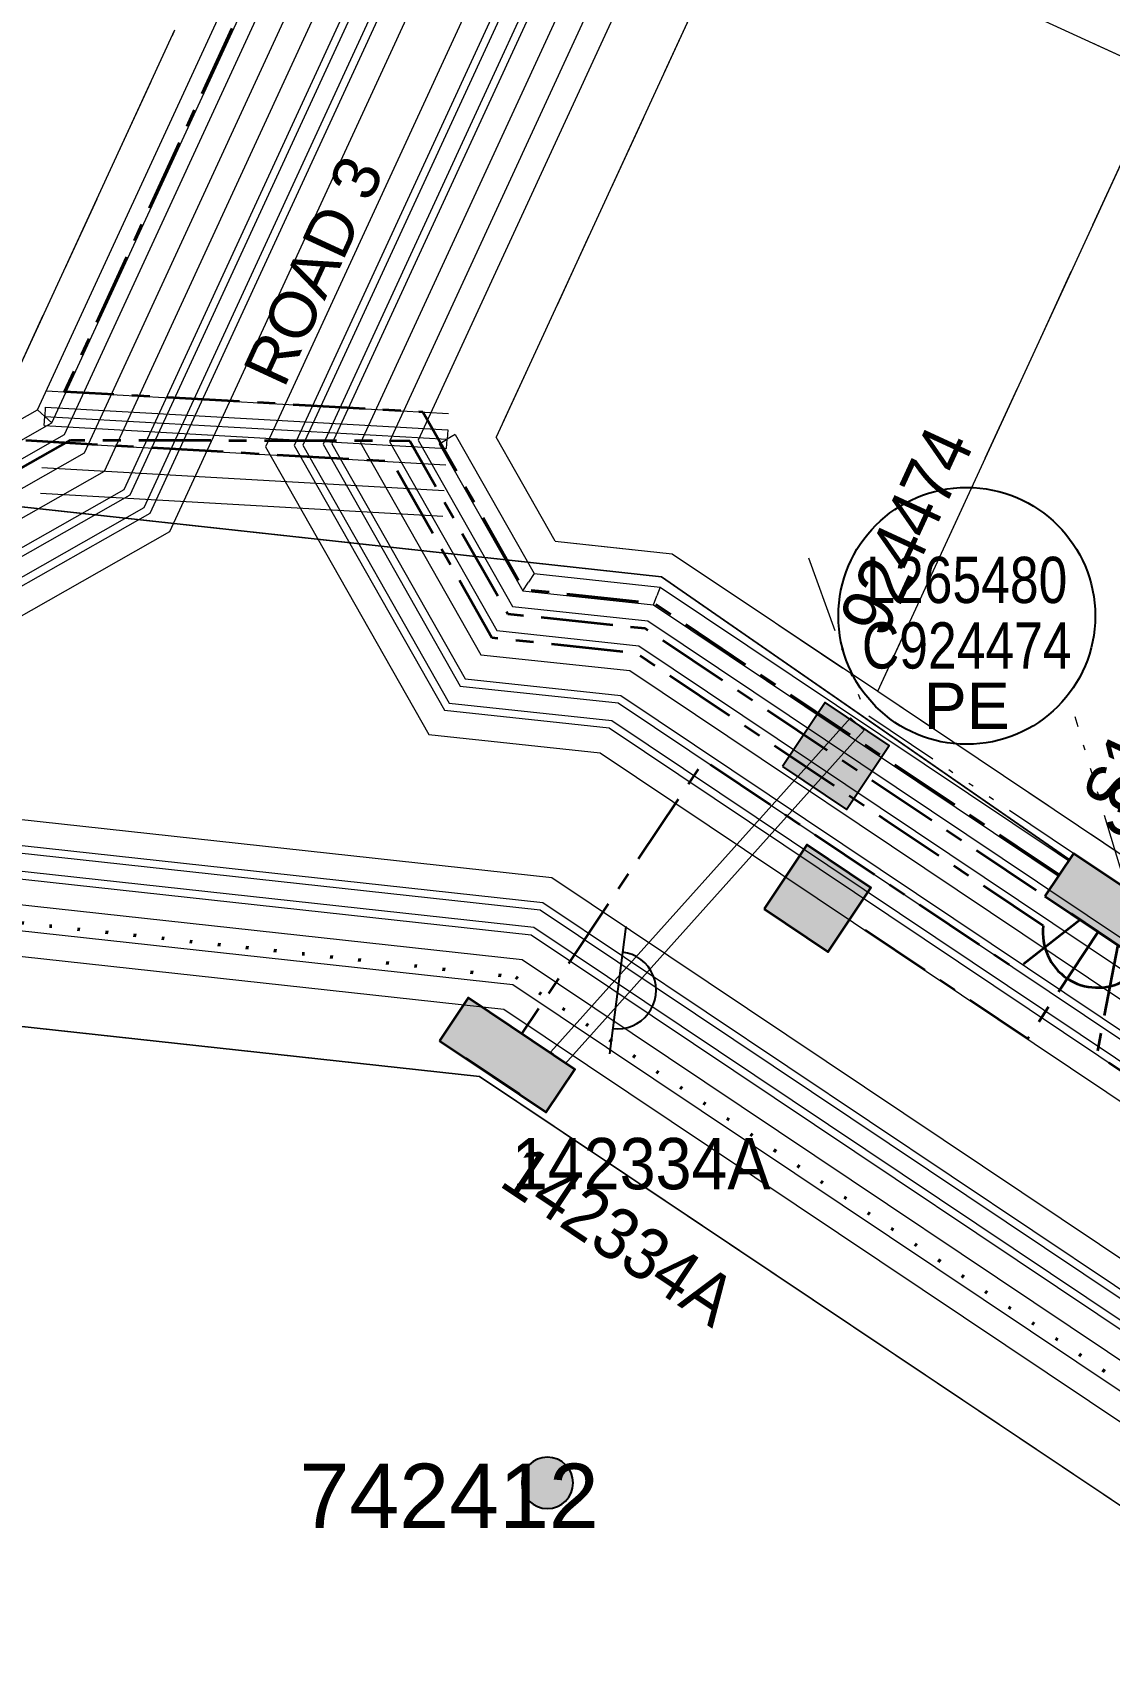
# Model space of a CAD drawing. Header units: metres. Extents: x 0 to 307451, y 0 to 6277344.
# Drawn here: x 305553.9 to 305595.9, y 6275012 to 6275075.2 of the extents above; entities that cross this region are included whole.
import ezdxf
from ezdxf import colors
from ezdxf.entities.mleader import LeaderData, LeaderLine
from ezdxf.enums import TextEntityAlignment as Align
from ezdxf.math import Vec2, Vec3

# ---------------------------------------------------------------- set-up
doc = ezdxf.new("R2010")
doc.units = ezdxf.units.M
for name, pattern in [('Cable Exist UG', [7, 4, -1, 1, -1]), ('Cable Remove', [1, 0, -1]), ('Dash', [5, 3, -2]), ('PHANTOMX2', [6.6, 3, -0.75, 0.2, -0.75, 0.2, -0.75, 0.2, -0.75])]:
    doc.linetypes.add(name, pattern=pattern)
doc.layers.get('0').update_dxf_attribs({"color": 6})
for name, color, linetype, lineweight in [('_User Miscellaneous1', 30, 'Continuous', 13), ('_User Miscellaneous2', 31, 'Continuous', 13), ('_User_HV_Exist', 1, 'Continuous', 35), ('_User_LV_Exist', 5, 'Continuous', 35), ('_User_SL_Exist', 4, 'Continuous', 35), ('Cadastre Developer_SP_NEW', 92, 'Continuous', 15), ('Cadastre Land Parcels_SP_EXT', 118, 'Continuous', 15), ('Cadastre Roads_SP_EXT', 218, 'Continuous', 15)]:
    doc.layers.add(name, color=color, linetype=linetype, lineweight=lineweight)
doc.layers.add('_User Miscellaneous10', color=252, linetype='Continuous', lineweight=13, plot=False, transparency=0.75)
for name, color, linetype in [('Equip_SP_HV_EXT', 7, 'Continuous'), ('Equip_SP_SL_EXT', 7, 'Continuous'), ('Equip_SP_SL_NEW', 2, 'Continuous'), ('Notes_SL_MISC', 4, 'Continuous'), ('SupportsOH_SP_TR_HV_LV_SL_EXT', 7, 'Continuous'), ('SupportsUG_SP_LV_EXT', 7, 'Continuous')]:
    doc.layers.add(name, color=color, linetype=linetype)
doc.layers.add('Features_HIDE', color=1, linetype='Continuous', plot=False)
doc.layers.get('Features_HIDE').off()
doc.styles.add('POLE_LABEL', font='arial.ttf', dxfattribs={"height": 2})
doc.styles.get("Standard").update_dxf_attribs({"font": 'arial.ttf'})

# ---------------------------------------------------------------- blocks, each defined once
blk = doc.blocks.new('POLE_EXT')
blk.add_hatch(color=256).paths.add_polyline_path([(-1, 0, 1), (1, 0, 1)])
blk.add_lwpolyline([(-1, 0, 1), (1, 0, 1)], format="xyb", close=True)
at = {"flags": 8}
blk.add_attdef('pNumber', text='', height=2, dxfattribs=at).set_placement((2.5, 2.5), align=Align.MIDDLE_CENTER)
at = {"style": 'POLE_LABEL', "flags": 9}
for tag, p in [('STRUCTURE_PLANT_NUMBER', (1.355, 0.028)), ('STREET_CODE', (1.355, -0.2))]:
    blk.add_attdef(tag, text='', height=0.2, dxfattribs=at).set_placement(p, align=Align.MIDDLE_LEFT)
at = {"flags": 9}
for tag, p in [('OWNED_BY', (1.355, -0.4)), ('PARENT', (1.355, -0.6)), ('SPECIAL_USE', (1.355, -0.8)), ('STATE', (1.355, -1)), ('USAGE', (1.355, -1.2)), ('cLV', (1.355, -1.4)), ('hDepth', (1.355, -1.6)), ('hDia', (1.355, -1.8)), ('cHV', (1.355, -2)), ('LBRACKET', (1.355, -2.2)), ('LExisting', (1.355, -2.4)), ('LANTNUMBER', (1.355, -2.6)), ('LOther', (1.355, -2.8)), ('LRemove', (1.355, -3)), ('LEGEND', (1.355, -3.2)), ('cLinedev', (1.355, -3.4)), ('pExisting', (1.355, -3.8)), ('LOCATION', (1.355, -3.6)), ('pFooting', (1.355, -4.4)), ('PFNUMBER', (1.355, -4)), ('NEWPFNUMBER', (1.355, -4.2)), ('pNew', (1.355, -4.6)), ('pRelocate', (1.355, -5)), ('pRemove', (1.355, -5.2)), ('pReplace', (1.355, -5.4)), ('pStay', (1.355, -5.6)), ('cspan', (1.355, -6)), ('STREETNAME', (1.355, -6.2)), ('SUBURB', (1.355, -6.4)), ('pType', (1.355, -5.8)), ('OPERATED_BY', (1.355, -7.014)), ('NOTES', (1.355, -6.6)), ('MAINTAINED_BY', (1.355, -6.814))]:
    blk.add_attdef(tag, text='', height=0.2, dxfattribs=at).set_placement(p, align=Align.MIDDLE_LEFT)
at = {"flags": 1}
blk.add_attdef('Z', (1.355, -7.328), '', height=0.2, dxfattribs=at)
blk = doc.blocks.new('HV_USL_CLOSED_EXT')
at = {"layer": 'Equip_SP_HV_EXT'}
blk.add_line((4, 2.5), (4, -2.5), dxfattribs=at)
blk.add_arc((4, 0), 1.5, 270, 90, dxfattribs=at)
at = {"layer": 'Equip_SP_HV_EXT', "width": 0.9, "flags": 8}
blk.add_attdef('ASSET_NUM', text='', height=2, rotation=270, dxfattribs=at).set_placement((9.5, 0), align=Align.MIDDLE_CENTER)
at = {"layer": 'Equip_SP_HV_EXT'}
for tag, flags, p in [('ACTUAL_STATUS', 9, (0, 1.55)), ('STREET_CODE', 9, (0, 1.75)), ('CONSTRUCTED_VOLTAGE', 9, (0, 1.35)), ('OPERATING_VOLTAGE', 9, (0, 0.95)), ('ORIENTATION', 9, (0, 0.75)), ('NO_PHASES', 9, (0, 1.15)), ('STATE', 9, (0, -0.05)), ('OWNED_BY', 9, (0, 0.55)), ('OPERATED_BY', 9, (0, 0.35)), ('MAINTAINED_BY', 9, (0, 0.15)), ('SWITCH_TYPE', 9, (0, -0.25)), ('USAGE', 9, (0, -0.45)), ('LEGEND', 9, (0, -0.65)), ('STREETNAME', 9, (0, -1.05)), ('SUBURB', 9, (0, -1.25)), ('LOCATION', 9, (0, -0.85)), ('Z', 1, (0, -1.85)), ('NOTES', 9, (0, -1.45)), ('LABEL_ALIGNMENT', 9, (0, -1.65))]:
    blk.add_attdef(tag, text='', height=0.1, dxfattribs=dict(at, flags=flags)).set_placement(p, align=Align.MIDDLE_LEFT)
blk = doc.blocks.new('*U225')
at = {"width": 0.9}
blk.add_attdef('ASSET_NUM', text='', height=2, dxfattribs=at).set_placement((4, 2), align=Align.MIDDLE_LEFT)
for tag, p, flags in [('SUBURB', (-2, 0), 1), ('STREETNAME', (-1.8, 0), 9), ('PARENT', (-1.6, 0), 9), ('NOTES', (-1.4, 0), 9), ('LOCATION', (-1.2, 0), 9), ('LEGEND', (-1, 0), 9), ('USAGE', (-0.8, 0), 9), ('SUPPORT_TYPE', (-0.6, 0), 9), ('STATE', (-0.4, 0), 9), ('OWNED_BY', (-0.2, 0), 9)]:
    blk.add_attdef(tag, p, '', height=0.2, rotation=270, dxfattribs=dict(flags=flags))
blk.add_wipeout([(2.312, -1.381), (-2.626, -0.595), (-2.312, 1.381), (2.626, 0.595)])
at = {"layer": 'SupportsUG_SP_LV_EXT'}
h = blk.add_hatch(color=256, dxfattribs=at)
h.dxf.hatch_style = 1
h.paths.add_polyline_path([(2.626, 0.595), (-1.077, 1.184), (1.392, 0.791), (-2.312, 1.381), (-2.626, -0.595), (2.312, -1.381)])
blk.add_lwpolyline([(2.626, 0.595), (-1.077, 1.184), (1.392, 0.791), (-2.312, 1.381), (-2.626, -0.595), (2.312, -1.381)], close=True)
blk = doc.blocks.new('*U229')
at = {"width": 0.9}
blk.add_attdef('ASSET_NUM', text='', height=2, dxfattribs=at).set_placement((4, 2), align=Align.MIDDLE_LEFT)
for tag, p, flags in [('SUBURB', (-2, 0), 1), ('STREETNAME', (-1.8, 0), 9), ('PARENT', (-1.6, 0), 9), ('NOTES', (-1.4, 0), 9), ('LOCATION', (-1.2, 0), 9), ('LEGEND', (-1, 0), 9), ('USAGE', (-0.8, 0), 9), ('SUPPORT_TYPE', (-0.6, 0), 9), ('STATE', (-0.4, 0), 9), ('OWNED_BY', (-0.2, 0), 9)]:
    blk.add_attdef(tag, p, '', height=0.2, rotation=270, dxfattribs=dict(flags=flags))
blk.add_wipeout([(2.312, -1.381), (-2.626, -0.595), (-2.312, 1.381), (2.626, 0.595)])
at = {"layer": 'SupportsUG_SP_LV_EXT'}
h = blk.add_hatch(color=256, dxfattribs=at)
h.dxf.hatch_style = 1
h.paths.add_polyline_path([(2.626, 0.595), (-1.077, 1.184), (1.392, 0.791), (-2.312, 1.381), (-2.626, -0.595), (2.312, -1.381)])
blk.add_lwpolyline([(2.626, 0.595), (-1.077, 1.184), (1.392, 0.791), (-2.312, 1.381), (-2.626, -0.595), (2.312, -1.381)], close=True)
blk = doc.blocks.new('*U236')
at = {"layer": 'Equip_SP_SL_EXT'}
h = blk.add_hatch(color=256, dxfattribs=at)
h.dxf.hatch_style = 1
h.paths.add_polyline_path([(-1.246, 1.717), (-1.717, -1.246), (1.246, -1.717), (1.717, 1.246)])
blk.add_lwpolyline([(-1.246, 1.717), (-1.717, -1.246), (1.246, -1.717), (1.717, 1.246)], close=True)
at = {"width": 0.9, "flags": 8}
blk.add_attdef('ASSET_NUM', text='', height=2, dxfattribs=at).set_placement((4, 2), align=Align.MIDDLE_LEFT)
at = {"flags": 1}
blk.add_attdef('Z', (-2.351, -1.813), '', height=0.2, rotation=270, dxfattribs=at)
at = {"flags": 9}
for tag, p in [('NOTES', (-2, -1.813)), ('SUBURB', (-1.8, -1.813)), ('STREETNAME', (-1.6, -1.813)), ('LOCATION', (-1.4, -1.813)), ('LEGEND', (-1.2, -1.813)), ('USAGE', (-1, -1.813)), ('STATE', (-0.8, -1.813)), ('OWNED_BY', (-0.6, -1.813)), ('COLUMN_TYPE', (-0.4, -1.813)), ('STREET_CODE', (-0.2, -1.813)), ('STRUCTURE_PLANT_NUMBER', (0.031, -1.813))]:
    blk.add_attdef(tag, text='', height=0.2, rotation=270, dxfattribs=at).set_placement(p, align=Align.MIDDLE_LEFT)
blk = doc.blocks.new('*U200')
at = {"ltscale": 0.1}
blk.add_circle((0, 0), 5, dxfattribs=at)
at = {"insert": (0, -2.6), "char_height": 1.8, "attachment_point": 2}
blk.add_mtext('PE', dxfattribs=at)
at = {"width": 0.8}
blk.add_attdef('SNUMBER', text='', height=1.8, dxfattribs=at).set_placement((0, 0.5), align=Align.CENTER)
at = {"flags": 1}
blk.add_attdef('Z', (0, 0), '', height=0.2, dxfattribs=at)
at = {"width": 0.8}
blk.add_attdef('CNUMBER', text='', height=1.8, dxfattribs=at).set_placement((0, -0.25), align=Align.TOP_CENTER)

msp = doc.modelspace()

# ---------------------------------------------------------------- linework, layer by layer
at = {"layer": '_User Miscellaneous1'}
for p, q in [((305554.1504, 6275060.4736), (305585.4296, 6275128.279)), ((305554.7072, 6275059.9617), (305586.0834, 6275127.9774)), ((305547.7478, 6275056.8401), (305554.1504, 6275060.4736)), ((305554.1504, 6275060.4736), (305554.4288, 6275060.2177)), ((305554.4491, 6275060.5771), (305554.4288, 6275060.2177)), ((305554.4491, 6275060.5771), (305570.1187, 6275059.6907)), ((305547.9017, 6275056.0996), (305554.7072, 6275059.9617)), ((305554.4085, 6275059.8583), (305554.4288, 6275060.2177)), ((305554.4085, 6275059.8583), (305570.078, 6275058.9718)), ((305554.7072, 6275059.9617), (305554.4288, 6275060.2177)), ((305569.7852, 6275059.1536), (305570.0983, 6275059.3312)), ((305569.7852, 6275059.1536), (305573.0397, 6275053.4188)), ((305570.078, 6275058.9718), (305570.0983, 6275059.3312)), ((305570.1187, 6275059.6907), (305570.0983, 6275059.3312)), ((305570.4114, 6275059.5089), (305570.0983, 6275059.3312)), ((305570.4114, 6275059.5089), (305573.4835, 6275054.0956)), ((305573.4835, 6275054.0956), (305573.2616, 6275053.7572)), ((305573.4835, 6275054.0956), (305578.3925, 6275053.5721)), ((305573.0397, 6275053.4188), (305573.2616, 6275053.7572)), ((305578.3925, 6275053.5721), (305578.266, 6275053.2235)), ((305578.3925, 6275053.5721), (305623.7087, 6275023.2279)), ((305573.0397, 6275053.4188), (305578.1395, 6275052.875)), ((305578.1395, 6275052.875), (305578.266, 6275053.2235)), ((305578.1395, 6275052.875), (305623.5841, 6275022.4448)), ((305574.1385, 6275035.4743), (305585.8004, 6275048.48)), ((305585.8004, 6275048.48), (305586.0684, 6275048.2396)), ((305574.6745, 6275034.9936), (305586.3364, 6275047.9993)), ((305586.3364, 6275047.9993), (305586.0684, 6275048.2396)), ((305574.1385, 6275035.4743), (305574.4065, 6275035.234)), ((305574.6745, 6275034.9936), (305574.4065, 6275035.234))]:
    msp.add_line(p, q, dxfattribs=at)
at = {"layer": '_User Miscellaneous10', "linetype": 'Cable Remove', "lineweight": 50}
msp.add_lwpolyline([(305266.2484, 6275019.0987), (305334.439, 6275047.915), (305365.436, 6275061.072), (305572.767, 6275038.388), (305628.245, 6275001.259)], dxfattribs=at)
at = {"layer": '_User Miscellaneous10', "flags": 128}
for points in [[(305554.4853, 6275061.2161), (305570.1548, 6275060.3296)], [(305554.4288, 6275060.2177), (305570.0983, 6275059.3312)], [(305554.3723, 6275059.2193), (305570.0419, 6275058.3328)], [(305554.3158, 6275058.2209), (305569.9854, 6275057.3344)], [(305554.2594, 6275057.2225), (305569.9289, 6275056.336)]]:
    msp.add_lwpolyline(points, dxfattribs=at)
at = {"layer": '_User Miscellaneous10', "color": 2, "linetype": 'PHANTOMX2', "flags": 128}
for points in [[(305594.4905, 6275043.2019), (305586.4036, 6275048.6169), (305584.0013, 6275055.1918)], [(305596.5678, 6275041.8109), (305594.5507, 6275048.514)]]:
    msp.add_lwpolyline(points, dxfattribs=at)
at = {"layer": 'Cadastre Developer_SP_NEW', "linetype": 'Dash', "transparency": 33554534}
for p, q in [((305581.9166, 6275080.8932), (305572.0075, 6275059.4115)), ((305597.9311, 6275073.5044), (305581.9166, 6275080.8932)), ((305553.1142, 6275061.4263), (305559.4988, 6275075.2675)), ((305586.864, 6275049.5121), (305597.9311, 6275073.5044)), ((305574.3095, 6275055.3551), (305572.0075, 6275059.4115)), ((305574.3095, 6275055.3551), (305578.8634, 6275054.8694)), ((305578.8634, 6275054.8694), (305586.864, 6275049.5121)), ((305586.864, 6275049.5121), (305596.6515, 6275042.9584))]:
    msp.add_line(p, q, dxfattribs=at)
at = {"layer": 'Cadastre Land Parcels_SP_EXT', "linetype": 'Continuous'}
for points in [[(305650.7, 6275093.908), (305635.511, 6275101.328), (305379.528, 6275226.405), (305313.337, 6275082.977), (305578.448, 6275053.973), (305619.597, 6275025.44), (305636.269, 6275062.148), (305650.7, 6275093.908)], [(305704.936, 6274969.41), (305632.11, 6274993.851), (305571.357, 6275034.511), (305551.627, 6275036.67), (305488.611, 6274900.197), (305613.983, 6274841.403), (305639.456, 6274829.457), (305704.936, 6274969.41)]]:
    msp.add_lwpolyline(points, close=True, dxfattribs=at)
at = {"layer": 'Cadastre Roads_SP_EXT', "linetype": 'Continuous'}
msp.add_lwpolyline([(305619.597, 6275025.44), (305578.448, 6275053.973), (305313.337, 6275082.977), (305305.026, 6275064.965), (305285.579, 6275022.823), (305366.039, 6275056.974), (305551.627, 6275036.67), (305571.357, 6275034.511), (305632.11, 6274993.851), (305704.936, 6274969.41), (305800.734, 6274936.864), (305857.017, 6274917.742), (305857.639, 6274917.558), (306090.374, 6275032.224), (306090.042, 6275043.729), (306089.713, 6275055.063), (305857.774, 6274938.619), (305720.426, 6274983.94), (305642.158, 6275009.797), (305637.216, 6275013.224), (305619.597, 6275025.44)], close=True, dxfattribs=at)

# ---------------------------------------------------------------- block references
at = {"layer": 'Equip_SP_SL_NEW'}
ref = msp.add_blockref('*U236', (305585.2338, 6275046.9933), dxfattribs=dict(at, rotation=65.23214400591215))
ref.add_attrib('ASSET_NUM', '924474', dxfattribs={"layer": '0', "height": 2, "rotation": 65.237082, "width": 0.9}).set_placement((305586.2169, 6275051.9414), align=Align.MIDDLE_LEFT)
at = {"layer": 'Features_HIDE', "rotation": 352.6447407034058}
msp.add_blockref('HV_USL_CLOSED_EXT', (305572.767, 6275038.388), dxfattribs=at)
at = {"layer": 'SupportsOH_SP_TR_HV_LV_SL_EXT'}
ref = msp.add_blockref('POLE_EXT', (305574.003, 6275018.695), dxfattribs=at)
ref.add_attrib('ASSET_NUM', '742412', dxfattribs={"layer": '0', "height": 2.5, "style": 'POLE_LABEL'}).set_placement((305576.003, 6275019.445), align=Align.TOP_RIGHT)

# ---------------------------------------------------------------- texts
at = {"layer": '_User_HV_Exist'}
msp.add_text('ROAD 3', height=1.8, rotation=65.236944, dxfattribs=at).set_placement((305565.7032, 6275065.5184), align=Align.CENTER)

# ---------------------------------------------------------------- next in the draw order: block references
at = {"layer": '_User Miscellaneous1'}
ref = msp.add_blockref('*U225', (305596.0114, 6275040.98), dxfattribs=dict(at, rotation=155.2369444197723))
ref.add_attrib('ASSET_NUM', 'S142334', dxfattribs={"layer": '0', "height": 2, "rotation": 65.236944, "width": 0.9}).set_placement((305595.6767, 6275044.9302), align=Align.MIDDLE_LEFT)
ref = msp.add_blockref('*U229', (305572.4326, 6275035.3523), dxfattribs=dict(at, rotation=155.2369444197723))
ref.add_attrib('ASSET_NUM', '142334A', dxfattribs={"layer": '0', "height": 2, "rotation": 326.206859, "width": 0.9}).set_placement((305572.6211, 6275031.126), align=Align.MIDDLE_LEFT)

# ---------------------------------------------------------------- next in the draw order: linework, layer by layer
at = {"layer": '_User_HV_Exist', "color": 1, "linetype": 'Cable Exist UG', "ltscale": 0.7, "flags": 128}
msp.add_lwpolyline([(305382.026, 6275120.2552), (305397.4347, 6275113.1476), (305390.6483, 6275098.4389), (305405.175, 6275091.7365), (305398.5651, 6275077.4071), (305402.387, 6275070.6725), (305464.0989, 6275064.0913), (305471.4303, 6275068.2518), (305484.6347, 6275068.2284), (305488.4566, 6275061.4937), (305548.1027, 6275055.1329), (305555.4341, 6275059.2935), (305568.6384, 6275059.2699), (305572.4603, 6275052.5353), (305577.8092, 6275051.9649), (305623.4213, 6275021.4225), (305631.0845, 6275023.5787), (305636.5066, 6275035.3332), (305635.3261, 6275035.8777), (305635.3261, 6275035.8777), (305632.1548, 6275037.3406), (305622.8858, 6275041.6162)], dxfattribs=at)
at = {"layer": '_User_LV_Exist', "linetype": 'Cable Exist UG', "ltscale": 0.7, "flags": 128}
msp.add_lwpolyline([(305593.9341, 6275042.3709), (305592.2857, 6275043.4747), (305588.3896, 6275046.0836), (305585.4052, 6275048.082), (305578.1606, 6275052.9331), (305573.0767, 6275053.4752), (305569.1534, 6275060.3863), (305555.2011, 6275061.1756), (305562.353, 6275076.6801), (305564.3124, 6275080.9277), (305575.9633, 6275106.1853)], dxfattribs=at)
at = {"layer": '_User_LV_Exist', "color": 4, "linetype": 'Cable Exist UG', "ltscale": 0.7, "flags": 128}
msp.add_lwpolyline([(305593.3145, 6275040.3789), (305587.2262, 6275044.4557), (305577.4578, 6275050.9967), (305571.8439, 6275051.5953), (305567.9533, 6275058.451), (305553.4058, 6275059.2922), (305553.4058, 6275059.2922), (305553.4058, 6275059.2922), (305553.4058, 6275059.2922), (305553.4058, 6275059.2922), (305553.4058, 6275059.2922), (305547.8889, 6275056.1613), (305530.4234, 6275058.0239)], dxfattribs=at)
at = {"layer": '_User_LV_Exist', "color": 6, "linetype": 'Cable Exist UG', "ltscale": 0.7, "flags": 128}
msp.add_lwpolyline([(305594.7486, 6275040.6221), (305592.2675, 6275038.673), (305580.1046, 6275046.8174), (305580.1046, 6275046.8174), (305580.1046, 6275046.8174), (305580.1046, 6275046.8174), (305580.1046, 6275046.8174), (305580.1046, 6275046.8174), (305572.9889, 6275036.1832), (305572.9889, 6275036.1832)], dxfattribs=at)
at = {"layer": '_User_SL_Exist', "color": 4, "linetype": 'Cable Exist UG', "ltscale": 0.7, "flags": 128}
for points in [[(305595.455, 6275040.149), (305592.6921, 6275035.9817), (305585.7678, 6275040.6183)], [(305596.2164, 6275039.6392), (305595.3995, 6275035.3723), (305617.7578, 6275020.401)]]:
    msp.add_lwpolyline(points, dxfattribs=at)
at = {"layer": '_User_SL_Exist', "color": 4, "ltscale": 0.7}
msp.add_arc((305595.4267, 6275040.1068), 2.1297, 172.659642, 299.727024, dxfattribs=at)

# ---------------------------------------------------------------- next in the draw order: block references
at = {"layer": 'Notes_SL_MISC', "linetype": 'ByBlock', "lineweight": -2}
msp.add_blockref('*U200', (305590.3337, 6275052.449), dxfattribs=at).add_auto_attribs({'SNUMBER': 'L265480', 'CNUMBER': 'C924474'})

# ---------------------------------------------------------------- next in the draw order: block references
at = {"layer": '_User_LV_Exist'}
ref = msp.add_blockref('*U225', (305596.0114, 6275040.98), dxfattribs=dict(at, rotation=155.2369444197723))
ref.add_attrib('ASSET_NUM', 'S142334', dxfattribs={"layer": '0', "height": 2, "width": 0.9}).set_placement((305595.6767, 6275044.9302), align=Align.MIDDLE_LEFT)
ref = msp.add_blockref('*U229', (305572.4326, 6275035.3523), dxfattribs=dict(at, rotation=155.2369444197723))
ref.add_attrib('ASSET_NUM', '142334A', dxfattribs={"layer": '0', "height": 2, "width": 0.9}).set_placement((305572.6211, 6275031.126), align=Align.MIDDLE_LEFT)

# ---------------------------------------------------------------- next in the draw order: linework, layer by layer
at = {"layer": 'Cadastre Developer_SP_NEW', "linetype": 'Continuous'}
msp.add_lwpolyline([(305704.936, 6274969.41), (305632.11, 6274993.851), (305571.357, 6275034.511), (305551.627, 6275036.67), (305488.611, 6274900.197), (305613.983, 6274841.403), (305639.456, 6274829.457), (305704.936, 6274969.41)], close=True, dxfattribs=at)

# ---------------------------------------------------------------- next in the draw order: leaders
at = {"layer": '_User Miscellaneous2'}
ml = msp.add_multileader_mtext('Standard', dxfattribs=at)
ml.set_content('STAGE 2 \\PTO BE CONSTRUCTED UNDER URS18515', color=256)
ml.set_leader_properties()
ml.build(insert=Vec2(0, 0))
ml.multileader.update_dxf_attribs({"leader_type": 2, "has_text_frame": 1, "text_left_attachment_type": 2, "text_right_attachment_type": 2, "dogleg_length": 0.01, "arrow_head_size": 2.5})
ctx = ml.context
ctx.base_point, ctx.char_height, ctx.arrow_head_size, ctx.landing_gap_size, ctx.plane_origin, ctx.plane_x_axis, ctx.plane_y_axis = Vec3(305859.1224, 6275116.2031), 1.8, 2.5, 1, Vec3(305633.6415, 6275131.253), Vec3(0.9080025, -0.4189647), Vec3(0.4189647, 0.9080025)
ctx.left_attachment, ctx.right_attachment, ctx.text_align_type = 2, 2, 1
notes = []
notes.append((ctx, [(0, (0, 0, 0), (0, 0), (1, 0), 1, [])]))
ctx.mtext.insert, ctx.mtext.text_direction, ctx.mtext.rotation, ctx.mtext.width, ctx.mtext.alignment, ctx.mtext.flow_direction = Vec3(305874.0978, 6275113.6566), Vec3(0.9080025, -0.4189647), 5.8508804, 27.498383, 2, 5
ctx.mtext.has_bg_fill, ctx.mtext.bg_color, ctx.mtext.bg_scale_factor, ctx.mtext.bg_transparency, ctx.mtext.use_window_bg_color = 1, -1027028792, 1.5, 0, 1
for ctx, leaders in notes:
    for number, flags, end, landing, length, lines in leaders:
        leader = LeaderData()
        leader.index, (leader.has_last_leader_line, leader.has_dogleg_vector, leader.attachment_direction) = number, flags
        leader.last_leader_point, leader.dogleg_vector, leader.dogleg_length = Vec3(end), Vec3(landing), length
        for number, points, colour, breaks in lines:
            line = LeaderLine()
            line.index, line.vertices, line.color, line.breaks = number, Vec3.list(points), colors.encode_raw_color(colour), breaks
            leader.lines.append(line)
        ctx.leaders.append(leader)

# ---------------------------------------------------------------- next in the draw order: leaders
ml = msp.add_multileader_mtext('Standard', dxfattribs=at)
ml.set_content('STAGE 2 \\PTO BE CONSTRUCTED UNDER URS18515', color=256)
ml.set_leader_properties()
ml.build(insert=Vec2(0, 0))
ml.multileader.update_dxf_attribs({"leader_type": 2, "has_text_frame": 1, "text_left_attachment_type": 2, "text_right_attachment_type": 2, "dogleg_length": 0.01, "arrow_head_size": 2.5})
ctx = ml.context
ctx.base_point, ctx.char_height, ctx.arrow_head_size, ctx.landing_gap_size, ctx.plane_origin, ctx.plane_x_axis, ctx.plane_y_axis = Vec3(305864.3652, 6275127.8027), 1.8, 2.5, 1, Vec3(305577.9623, 6275197.8178), Vec3(0.9080025, -0.4189647), Vec3(0.4189647, 0.9080025)
ctx.left_attachment, ctx.right_attachment, ctx.text_align_type = 2, 2, 1
notes = []
notes.append((ctx, [(0, (0, 0, 0), (0, 0), (1, 0), 1, [])]))
ctx.mtext.insert, ctx.mtext.text_direction, ctx.mtext.rotation, ctx.mtext.width, ctx.mtext.alignment, ctx.mtext.flow_direction = Vec3(305879.3405, 6275125.2563), Vec3(0.9080025, -0.4189647), 5.8508804, 27.498383, 2, 5
ctx.mtext.has_bg_fill, ctx.mtext.bg_color, ctx.mtext.bg_scale_factor, ctx.mtext.bg_transparency, ctx.mtext.use_window_bg_color = 1, -1027028792, 1.5, 0, 1
for ctx, leaders in notes:
    for number, flags, end, landing, length, lines in leaders:
        leader = LeaderData()
        leader.index, (leader.has_last_leader_line, leader.has_dogleg_vector, leader.attachment_direction) = number, flags
        leader.last_leader_point, leader.dogleg_vector, leader.dogleg_length = Vec3(end), Vec3(landing), length
        for number, points, colour, breaks in lines:
            line = LeaderLine()
            line.index, line.vertices, line.color, line.breaks = number, Vec3.list(points), colors.encode_raw_color(colour), breaks
            leader.lines.append(line)
        ctx.leaders.append(leader)

# ---------------------------------------------------------------- next in the draw order: linework, layer by layer
at = {"layer": '_User Miscellaneous10', "flags": 128}
for points in [[(305548.0386, 6275055.4414), (305555.2021, 6275059.5067), (305586.9982, 6275128.4364), (305598.4394, 6275123.1588), (305568.9753, 6275059.2841), (305572.6452, 6275052.8173), (305577.9146, 6275052.2553), (305623.4733, 6275021.7488), (305630.87, 6275023.83), (305665.839, 6275099.6383), (305680.9052, 6275102.2186), (305638.7174, 6275010.7611), (305751.3747, 6274970.8846), (305800.3195, 6274954.7342), (305779.2389, 6274943.1481), (305705.8593, 6274971.9482), (305633.3115, 6274996.2957), (305603.2352, 6275016.4248), (305572.3087, 6275037.123), (305365.6324, 6275059.7346)], [(305548.2524, 6275054.4129), (305555.9754, 6275058.7958), (305587.4874, 6275127.1095), (305597.1125, 6275122.6696), (305567.8523, 6275059.2369), (305572.0288, 6275051.8773), (305577.5633, 6275051.2871), (305623.3001, 6275020.6612), (305631.5848, 6275022.9923), (305666.5266, 6275098.7415), (305679.2013, 6275100.9122), (305637.3501, 6275010.1843), (305751.0512, 6274969.9383), (305797.825, 6274954.5042), (305779.1679, 6274944.2502), (305706.2013, 6274972.8882), (305633.7565, 6274997.2012), (305603.7914, 6275017.2559), (305572.6611, 6275038.0904), (305365.4819, 6275060.757)], [(305548.4662, 6275053.3845), (305556.7488, 6275058.0848), (305587.9765, 6275125.7826), (305595.7856, 6275122.1804), (305566.7293, 6275059.1897), (305571.4124, 6275050.9374), (305577.2119, 6275050.3189), (305623.127, 6275019.5737), (305632.2997, 6275022.1546), (305667.2142, 6275097.8447), (305677.4975, 6275099.6058), (305635.9828, 6275009.6075), (305750.7276, 6274968.992), (305795.3305, 6274954.2743), (305779.097, 6274945.3523), (305706.5433, 6274973.8283), (305634.2015, 6274998.1067), (305604.3476, 6275018.0869), (305573.0136, 6275039.0578), (305365.3313, 6275061.7795)], [(305548.68, 6275052.356), (305557.5221, 6275057.3739), (305588.4657, 6275124.4557), (305594.4587, 6275121.6912), (305565.6062, 6275059.1425), (305570.796, 6275049.9975), (305576.8605, 6275049.3507), (305622.9538, 6275018.4861), (305633.0145, 6275021.3169), (305667.9018, 6275096.9479), (305675.7936, 6275098.2995), (305634.6154, 6275009.0307), (305750.4041, 6274968.0457), (305792.836, 6274954.0444), (305779.0261, 6274946.4544), (305706.8852, 6274974.7683), (305634.6465, 6274999.0121), (305604.9038, 6275018.918), (305573.366, 6275040.0252), (305365.1807, 6275062.8019)], [(305548.7441, 6275052.0475), (305557.7541, 6275057.1606), (305588.6125, 6275124.0576), (305594.0606, 6275121.5445), (305565.2693, 6275059.1283), (305570.6111, 6275049.7155), (305576.7551, 6275049.0603), (305622.9019, 6275018.1599), (305633.229, 6275021.0656), (305668.1081, 6275096.6788), (305675.2824, 6275097.9076), (305634.2052, 6275008.8576), (305750.307, 6274967.7619), (305792.0876, 6274953.9754), (305779.0048, 6274946.785), (305706.9878, 6274975.0503), (305634.78, 6274999.2838), (305605.0707, 6275019.1673), (305573.4718, 6275040.3154), (305365.1356, 6275063.1086)], [(305548.8938, 6275051.3275), (305558.2954, 6275056.6629), (305588.9549, 6275123.1287), (305593.1318, 6275121.202), (305564.4832, 6275059.0953), (305570.1796, 6275049.0575), (305576.5091, 6275048.3825), (305622.7807, 6275017.3986), (305633.7294, 6275020.4793), (305668.5894, 6275096.0511), (305674.0897, 6275096.9931), (305633.2481, 6275008.4538), (305750.0805, 6274967.0995), (305790.3415, 6274953.8145), (305778.9552, 6274947.5565), (305707.2272, 6274975.7083), (305635.0915, 6274999.9176), (305605.46, 6275019.749), (305573.7185, 6275040.9926), (305365.0302, 6275063.8243)], [(305548.9579, 6275051.019), (305558.5274, 6275056.4496), (305589.1017, 6275122.7307), (305592.7337, 6275121.0553), (305564.1463, 6275059.0811), (305569.9947, 6275048.7755), (305576.4037, 6275048.0921), (305622.7288, 6275017.0723), (305633.9439, 6275020.2279), (305668.7956, 6275095.782), (305673.5786, 6275096.6012), (305632.8379, 6275008.2808), (305749.9835, 6274966.8156), (305789.5931, 6274953.7455), (305778.9339, 6274947.8871), (305707.3298, 6274975.9904), (305635.225, 6275000.1892), (305605.6269, 6275019.9983), (305573.8242, 6275041.2828), (305364.985, 6275064.1311)], [(305548.9579, 6275051.019), (305558.5274, 6275056.4496), (305589.1017, 6275122.7307), (305592.7337, 6275121.0553), (305564.1463, 6275059.0811), (305569.9947, 6275048.7755), (305576.4037, 6275048.0921), (305622.7288, 6275017.0723), (305633.9439, 6275020.2279), (305668.7956, 6275095.782), (305673.5786, 6275096.6012), (305632.8379, 6275008.2808), (305749.9835, 6274966.8156), (305789.5931, 6274953.7455), (305778.9339, 6274947.8871), (305707.3298, 6274975.9904), (305635.225, 6275000.1892), (305605.6269, 6275019.9983), (305573.8242, 6275041.2828), (305364.985, 6275064.1311)], [(305549.1717, 6275049.9905), (305559.3007, 6275055.7387), (305589.5908, 6275121.4038), (305591.4068, 6275120.5661), (305563.0233, 6275059.034), (305569.3783, 6275047.8356), (305576.0523, 6275047.1239), (305622.5556, 6275015.9848), (305634.6587, 6275019.3903), (305669.4832, 6275094.8852), (305671.8747, 6275095.2948), (305631.4706, 6275007.704), (305749.6599, 6274965.8693), (305787.0986, 6274953.5156), (305778.863, 6274948.9892), (305707.6718, 6274976.9304), (305635.67, 6275001.0947), (305606.1831, 6275020.8294), (305574.1767, 6275042.2502), (305364.8344, 6275065.1535)]]:
    msp.add_lwpolyline(points, dxfattribs=at)
at = {"layer": 'Cadastre Developer_SP_NEW'}
for p, q in [((305581.9166, 6275080.8932), (305572.0075, 6275059.4115)), ((305597.9311, 6275073.5044), (305581.9166, 6275080.8932)), ((305553.1142, 6275061.4263), (305559.4988, 6275075.2675)), ((305586.864, 6275049.5121), (305597.9311, 6275073.5044)), ((305574.3095, 6275055.3551), (305572.0075, 6275059.4115)), ((305574.3095, 6275055.3551), (305578.8634, 6275054.8694)), ((305578.8634, 6275054.8694), (305586.864, 6275049.5121)), ((305586.864, 6275049.5121), (305596.6515, 6275042.9584))]:
    msp.add_line(p, q, dxfattribs=at)

# ---------------------------------------------------------------- next in the draw order: block references
at = {"layer": '_User_SL_Exist', "rotation": 65.23214400591215}
msp.add_blockref('*U236', (305584.5215, 6275041.4528), dxfattribs=at)

doc.saveas('drawing.dxf')
